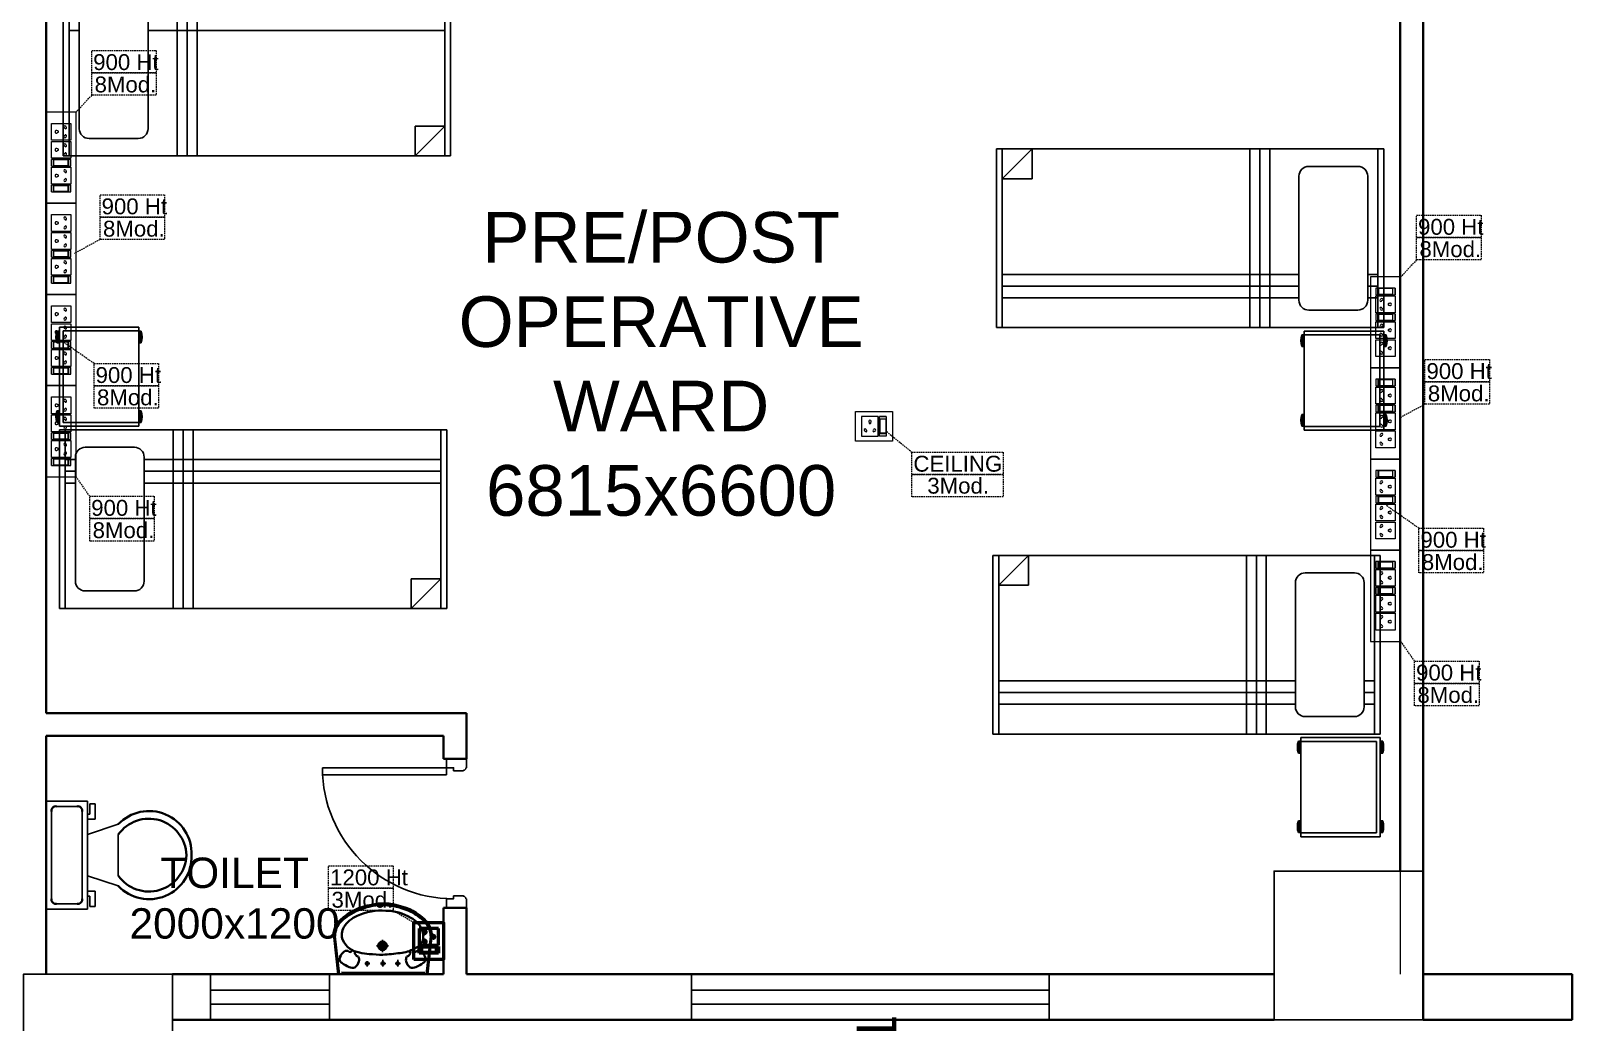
# Model space of a CAD drawing. Extents: x 3550807 to 4078732, y -628171 to -515859.
# Drawn here: x 3679765 to 3687522, y -538645 to -533652 of the extents above; entities that cross this region are included whole.
import ezdxf

# ---------------------------------------------------------------- set-up
doc = ezdxf.new("R2010")
doc.units = 0
doc.header["$LTSCALE"] = 6
doc.header["$MEASUREMENT"] = 0
doc.linetypes.add('1', pattern=[0])
doc.linetypes.add('DASHED2', pattern=[0.375, 0.25, -0.125])
doc.layers.get('0').update_dxf_attribs({"linetype": 'CONTINUOUS'})
doc.layers.add('CFT_LOOPING', color=7, linetype='1', lineweight=0, true_color=0xd6d600)
for name, color, linetype in [('COL', 5, 'CONTINUOUS'), ('DIM', 7, 'CONTINUOUS'), ('DOOR', 44, 'CONTINUOUS'), ('ELE-8M 6-16A UPS SOCKET', 223, 'CONTINUOUS'), ('furniture', 33, 'CONTINUOUS'), ('JOINERY', 7, 'CONTINUOUS'), ('TEXT', 5, 'CONTINUOUS'), ('Window', 161, 'CONTINUOUS')]:
    doc.layers.add(name, color=color, linetype=linetype)
for name, color, linetype, lineweight in [('ELE-1 NO 6-16A RAW POWER SOCKET', 1, 'CONTINUOUS', 0), ('ELE-2NOS OF 6-16 RAW POWER SOCKET', 1, 'CONTINUOUS', 20), ('ELE-3NOS 6-16A POWER SOCKET', 5, 'CONTINUOUS', 25), ('ELE. 2N0S OF 6-16 UPS SOCKETS', 191, 'CONTINUOUS', 15), ('WALL', 10, 'CONTINUOUS', 35)]:
    doc.layers.add(name, color=color, linetype=linetype, lineweight=lineweight)
doc.layers.add('ELE-6A AC SOCKET', color=7, linetype='CONTINUOUS', true_color=0x00ceb6)
doc.styles.add('ARIAL', font='arial.ttf')
doc.styles.get("Standard").update_dxf_attribs({"font": 'SIMPLEX'})

# ---------------------------------------------------------------- blocks, each defined once
blk = doc.blocks.new('A$C45A5314D')
at = {"layer": 'furniture', "color": 8, "ltscale": 0.75}
for p, q in [((-1962.2, 946.4), (-1950, 946.4)), ((-1962.2, 946.4), (-1962.2, 887.3)), ((-1962.2, 945.5), (-1950, 945.5)), ((-1962.2, 944.4), (-1950, 944.4)), ((-1962.2, 943.2), (-1950, 943.2)), ((-1962.2, 941.5), (-1950, 941.5)), ((-1962.2, 939.2), (-1950, 939.2)), ((-1962.2, 936.2), (-1950, 936.2)), ((-1962.2, 932), (-1950, 932)), ((-1950, 467.5), (-1950, 967.5)), ((-1950, 967.5), (-1550, 967.5)), ((-1930.3, 947.8), (-1930.3, 487.2)), ((-1930.3, 947.8), (-1550, 947.8)), ((-1550, 967.5), (-1550, 467.5)), ((-1537.8, 946.4), (-1550, 946.4)), ((-1537.8, 945.5), (-1550, 945.5)), ((-1537.8, 944.4), (-1550, 944.4)), ((-1537.8, 943.2), (-1550, 943.2)), ((-1537.8, 941.5), (-1550, 941.5)), ((-1537.8, 939.2), (-1550, 939.2)), ((-1537.8, 936.2), (-1550, 936.2)), ((-1537.8, 932), (-1550, 932)), ((-1537.8, 946.4), (-1537.8, 887.3)), ((-1962.2, 927.1), (-1950, 927.1)), ((-1962.2, 920.9), (-1950, 920.9)), ((-1962.2, 912.9), (-1950, 912.9)), ((-1962.2, 906.7), (-1950, 906.7)), ((-1962.2, 901.8), (-1950, 901.8)), ((-1962.2, 897.6), (-1950, 897.6)), ((-1962.2, 894.6), (-1950, 894.6)), ((-1962.2, 892.3), (-1950, 892.3)), ((-1962.2, 890.6), (-1950, 890.6)), ((-1962.2, 889.4), (-1950, 889.4)), ((-1962.2, 888.2), (-1950, 888.2)), ((-1962.2, 887.3), (-1950, 887.3)), ((-1537.8, 927.1), (-1550, 927.1)), ((-1537.8, 920.9), (-1550, 920.9)), ((-1537.8, 912.9), (-1550, 912.9)), ((-1537.8, 906.7), (-1550, 906.7)), ((-1537.8, 901.8), (-1550, 901.8)), ((-1537.8, 897.6), (-1550, 897.6)), ((-1537.8, 894.6), (-1550, 894.6)), ((-1537.8, 892.3), (-1550, 892.3)), ((-1537.8, 890.6), (-1550, 890.6)), ((-1537.8, 889.4), (-1550, 889.4)), ((-1537.8, 888.2), (-1550, 888.2)), ((-1537.8, 887.3), (-1550, 887.3)), ((-1962.2, 545.4), (-1950, 545.4)), ((-1962.2, 545.4), (-1962.2, 486.3)), ((-1962.2, 544.5), (-1950, 544.5)), ((-1962.2, 543.4), (-1950, 543.4)), ((-1537.8, 545.4), (-1550, 545.4)), ((-1537.8, 544.5), (-1550, 544.5)), ((-1537.8, 543.4), (-1550, 543.4)), ((-1537.8, 545.4), (-1537.8, 486.3)), ((-1962.2, 542.2), (-1950, 542.2)), ((-1962.2, 540.4), (-1950, 540.4)), ((-1962.2, 538.1), (-1950, 538.1)), ((-1962.2, 535.2), (-1950, 535.2)), ((-1962.2, 531), (-1950, 531)), ((-1962.2, 526.1), (-1950, 526.1)), ((-1962.2, 519.9), (-1950, 519.9)), ((-1962.2, 511.9), (-1950, 511.9)), ((-1962.2, 505.7), (-1950, 505.7)), ((-1962.2, 500.7), (-1950, 500.7)), ((-1962.2, 496.6), (-1950, 496.6)), ((-1962.2, 493.6), (-1950, 493.6)), ((-1962.2, 491.3), (-1950, 491.3)), ((-1962.2, 489.6), (-1950, 489.6)), ((-1962.2, 488.4), (-1950, 488.4)), ((-1962.2, 487.2), (-1950, 487.2)), ((-1962.2, 486.3), (-1950, 486.3)), ((-1962.2, 486.3), (-1950, 486.3)), ((-1550, 467.5), (-1950, 467.5)), ((-1550, 487.2), (-1930.3, 487.2)), ((-1537.8, 542.2), (-1550, 542.2)), ((-1537.8, 540.4), (-1550, 540.4)), ((-1537.8, 538.1), (-1550, 538.1)), ((-1537.8, 535.2), (-1550, 535.2)), ((-1537.8, 531), (-1550, 531)), ((-1537.8, 526.1), (-1550, 526.1)), ((-1537.8, 519.9), (-1550, 519.9)), ((-1537.8, 511.9), (-1550, 511.9)), ((-1537.8, 505.7), (-1550, 505.7)), ((-1537.8, 500.7), (-1550, 500.7)), ((-1537.8, 496.6), (-1550, 496.6)), ((-1537.8, 493.6), (-1550, 493.6)), ((-1537.8, 491.3), (-1550, 491.3)), ((-1537.8, 489.6), (-1550, 489.6)), ((-1537.8, 488.4), (-1550, 488.4)), ((-1537.8, 487.2), (-1550, 487.2)), ((-1537.8, 486.3), (-1550, 486.3))]:
    blk.add_line(p, q, dxfattribs=at)
at = {"layer": 'furniture', "color": 8}
for p, q in [((0, 450), (-1950, 450)), ((-1950, 450), (-1950, -450)), ((-1920.5, 450), (-1920.5, -450)), ((-1376.5, -450), (-1376.5, 450)), ((-1326.5, -450), (-1326.5, 450)), ((-1276.5, -450), (-1276.5, 450)), ((-29.5, -450), (-29.5, 450)), ((0, -450), (0, 450)), ((-1869, 312.7), (-1869, -312.7)), ((-1572.3, 361.9), (-1819.8, 361.9)), ((-1523.1, 312.7), (-1523.1, -312.7)), ((-1920.5, 300), (-1869, 300)), ((-1920.5, 240.9), (-1869, 240.9)), ((-1523.1, 300), (-29.5, 300)), ((-1523.1, 240.9), (-29.5, 240.9)), ((-1920.5, 181.9), (-1869, 181.9)), ((-1523.1, 181.9), (-29.5, 181.9)), ((-179.5, -450), (-29.5, -300)), ((-179.5, -450), (-179.5, -300)), ((-29.5, -300), (-179.5, -300)), ((-1819.8, -361.9), (-1572.3, -361.9)), ((-1950, -450), (0, -450))]:
    blk.add_line(p, q, dxfattribs=at)
at = {"layer": 'furniture', "color": 8, "ltscale": 0.75}
for centre, start, end in [((-1876, 916.9), 161.07537, 198.92466), ((-1624, 916.9), 341.07537, 18.92466), ((-1876, 515.9), 161.07537, 198.92466), ((-1624, 515.9), 341.07537, 18.92466)]:
    blk.add_arc(centre, 91.1, start, end, dxfattribs=at)
at = {"layer": 'furniture', "color": 8}
for centre, start, end in [((-1819.8, 312.7), 90.00001, 180.00001), ((-1572.3, 312.7), 0.00001, 90.00001), ((-1819.8, -312.7), 180.00001, 270.00001), ((-1572.3, -312.7), 270.00001, 0.00001)]:
    blk.add_arc(centre, 49.2, start, end, dxfattribs=at)
blk = doc.blocks.new('750')
at = {"layer": 'DOOR', "color": 8}
for p, q in [((-50, 705), (-47.5, 705)), ((-35, 690), (-35, 692.5)), ((50, 45), (50, 80)), ((50, 80), (675, 80)), ((675, 45), (675, 80)), ((-50, 45), (-47.5, 45)), ((-35, 60), (-35, 57.5)), ((50, 45), (675, 45))]:
    blk.add_line(p, q, dxfattribs=at)
for points in [[(15, 690), (15, 705), (50, 705), (50, 750), (-50, 750), (-50, 705)], [(-35, 690), (15, 690)], [(15, 60), (15, 45), (50, 45), (50, 0), (-50, 0), (-50, 45)], [(-35, 60), (15, 60)]]:
    blk.add_lwpolyline(points, dxfattribs=at)
for centre, radius, start, end in [((-35, 705), 12.5, 180, 270), ((15, 45), 660, 0, 90), ((-35, 45), 12.5, 90, 180)]:
    blk.add_arc(centre, radius, start, end, dxfattribs=at)
blk = doc.blocks.new('rhej')
at = {"color": 8, "lineweight": 25}
for p, q in [((271.6, 188.9), (271.6, 266.4)), ((271.6, 266.4), (297.5, 266.4)), ((297.5, 266.4), (297.5, 214.7)), ((310.4, 279.4), (310.4, -263.7)), ((517.3, 279.4), (310.4, 279.4)), ((465.6, 253.5), (362.2, 253.5)), ((517.3, 7.8), (517.3, 279.4)), ((310.4, 111.3), (155.3, 163)), ((310.4, 188.9), (271.6, 188.9)), ((297.5, 214.7), (310.4, 214.7)), ((336.3, 227.7), (336.3, 7.8)), ((491.5, 7.8), (491.5, 227.7)), ((155.3, 7.8), (155.3, 111.3)), ((155.3, 7.8), (155.3, -95.6)), ((336.3, -212), (336.3, 7.8)), ((491.5, 7.8), (491.5, -212)), ((517.3, -263.7), (517.3, 7.8)), ((310.4, -95.6), (155.3, -147.3)), ((271.6, -173.2), (271.6, -250.8)), ((310.4, -173.2), (271.6, -173.2)), ((297.5, -250.8), (297.5, -199.1)), ((297.5, -199.1), (310.4, -199.1)), ((271.6, -250.8), (297.5, -250.8)), ((310.4, -263.7), (517.3, -263.7)), ((465.6, -237.9), (362.2, -237.9))]:
    blk.add_line(p, q, dxfattribs=at)
at = {"color": 8, "extrusion": (0, 0, -1)}
for centre, major_axis, start_param, end_param in [((0, 15.7), (151.4, -151.4), 2.319632, 4.738539), ((358.9, 230.9), (-16.2, -16.2), 0.643501, 2.498091), ((468.8, 230.9), (16.2, -16.2), 3.785094, 5.639684), ((0.9, 2.3), (-133.6, -133.6), 0.814663, 3.31238), ((0, 0), (-151.4, -151.4), 4.686239, 7.105146), ((0.9, 13.4), (-133.6, -133.6), 4.541602, 7.039318), ((358.9, -215.2), (-16.2, -16.2), -0.927295, 0.927295), ((468.8, -215.2), (16.2, -16.2), 5.35589, 7.21048)]:
    blk.add_ellipse(centre, major_axis=major_axis, ratio=1, start_param=start_param, end_param=end_param, dxfattribs=at)
blk = doc.blocks.new('u46')
at = {"color": 8, "lineweight": 25}
for p, q in [((-10.2, 228.4), (174.5, 249.1)), ((-10.2, 220.4), (181.2, 241.9)), ((-0.6, -208.9), (0.6, 208.9)), ((56.5, 80.8), (29.2, 80.8)), ((44.2, 92.9), (44.2, 66.7)), ((61.7, 1.6), (29.2, 1.6)), ((44.2, 13.7), (44.2, -12.6)), ((163.2, 3), (101.8, 3)), ((133.1, -27.2), (133.1, 33.1)), ((61.7, -73.2), (29.2, -73.2)), ((44.2, -61.1), (44.2, -87.4)), ((-10.2, -216.1), (181.2, -237.6)), ((-10.2, -224.1), (174.5, -244.8))]:
    blk.add_line(p, q, dxfattribs=at)
at = {"color": 8, "extrusion": (0, 0, -1)}
for centre, major_axis, start_param, end_param in [((187.7, 150.5), (0, 99.5), -0.132539, 0.848731), ((185.8, 147.6), (0.1, 94.4), -0.049658, 0.838116), ((56, 154.5), (0, 34), 4.33982, 5.202657), ((144.8, 128.2), (1.1, 126.1), -1.238036, -0.892193), ((65.8, 198.9), (0, 20.7), -1.101507, 0.481509), ((57.5, 163.3), (-0.3, 56.9), 0.324902, 0.965135), ((208, 103.4), (0, 109.8), -1.431017, -0.436146), ((110.3, 167.2), (-6.08, 6.08), 4.867594, 6.265028), ((110.5, 165), (5.47, 5.47), 2.097053, 3.541809), ((90.3, 184.5), (0, 17.9), 0.880684, 2.260744), ((189.6, 137.7), (0, 70.9), -0.405199, 0.56573), ((153.9, 79), (-0.2, 139.7), 0.557563, 1.193786), ((57.3, 20.1), (0, 275.4), 0.806541, 1.180915), ((49.5, 13.5), (-0.1, 293.9), 0.809856, 1.41441), ((64.6, 170.4), (0.3, 49.2), 3.359735, 4.09512), ((44.2, 80.8), (0.02, 6.43), 3.139035, 9.42222), ((62.5, 153), (0, 31.9), 2.620328, 3.422401), ((104.1, 117.8), (-0.2, 26.8), -1.278641, -0.487266), ((96.3, 135.9), (0, 7.39), -0.727724, 1.373337), ((387.1, 47.9), (-0.3, 296.4), -1.495794, -1.328336), ((13.1, 6.8), (0, 297.5), 1.141495, 1.637774), ((35, 2.5), (0, 302.7), 1.155365, 1.952189), ((44.2, 1.6), (0.08, 6.43), 3.12883, 9.412015), ((820.2, -1), (0.1, 732.1), -1.56667, -1.474079), ((888.1, 36.7), (0.8, 800.7), 4.558159, 4.668067), ((133.1, 3), (0, 21.6), 3.141254, 9.424439), ((133.1, 3), (-0.1, 15.5), 3.145308, 9.428493), ((133.1, 3), (0, 10.9), 3.142047372431534, 9.42523267961112), ((72.5, -1.7), (-0.1, 274.2), 1.346594, 1.865175), ((44.2, -73.2), (0.02, 6.43), 3.139035, 9.42222), ((62.5, -10.9), (0, 247.5), 1.579809, 2.112792), ((56, -148.1), (0, 34), 4.222121, 5.084958), ((64.6, -163.9), (0.1, 49.2), -0.960797, -0.225412), ((62.5, -146.6), (-0.1, 31.9), -0.276767, 0.525307), ((104.1, -111.4), (0.2, 26.8), 3.628858, 4.420234), ((96.6, -128.2), (-0.03, 8.55), 1.455188, 3.796569), ((263.1, -73.7), (0.1, 166.8), 4.181112, 4.641559), ((111.3, -159.3), (6.17, 6.17), 4.354779, 6.027124), ((163.1, -79.8), (0.2, 126), 2.054055, 2.802751), ((56.1, -13.3), (0.2, 287), 1.808981, 2.322804), ((124.5, -51.6), (-0.2, 200.3), 1.868215, 2.281789), ((144.8, -121.8), (-0.3, 126.1), 4.027191, 4.373034), ((65.8, -192.5), (0, 20.7), 2.661884, 4.2449), ((57.5, -156.9), (0.3, 56.9), 2.176458, 2.816691), ((110.3, -160.8), (-6.08, 6.08), 4.730546, 6.12798), ((90.3, -178.1), (0, 17.9), 0.880848, 2.260908), ((192.6, -126.1), (0, 80.1), 3.554495, 4.299548), ((181.2, -107), (0, 94.7), 2.890537, 3.362984), ((188.2, -159.7), (0, 78.1), 2.562376, 3.231693), ((187.2, -138.1), (-0.1, 106), 2.310552, 2.942572), ((171.7, -117.2), (-0.1, 123.1), 2.127435, 2.640092), ((184.7, -162.2), (-0.1, 83.2), 2.850118, 3.264751)]:
    blk.add_ellipse(centre, major_axis=major_axis, ratio=1, start_param=start_param, end_param=end_param, dxfattribs=at)
blk = doc.blocks.new('1232')
at = {"layer": 'COL', "color": 8}
for points in [[(-3750, 0), (-3750, -750), (-4500, -750), (-4500, 0)], [(-10045, -519.8), (-10795, -519.8), (-10795, -1269.8), (-10045, -1269.8)]]:
    blk.add_lwpolyline(points, close=True, dxfattribs=at)
at = {"layer": 'WALL', "color": 8, "linetype": 'ByBlock'}
for p, q in [((-10680, 5405.2), (-10680, 795.2)), ((-3865, 0), (-3865, 5405.2)), ((-3750, -749.8), (-3750, 5405.2)), ((-10680, 795.2), (-8565, 795.2)), ((-8565, 795.2), (-8565, 565)), ((-10680, 680.2), (-10680, -519.8)), ((-10680, 680.2), (-8680, 680.2)), ((-8680, 680.2), (-8680, 565)), ((-8565, 565), (-8680, 565)), ((-3750, 0), (-3750, 465.2)), ((-8680, -184.8), (-8680, -519.8)), ((-8565, -184.8), (-8680, -184.8)), ((-8565, -184.8), (-8565, -519.8)), ((-10045, -519.8), (-8680, -519.8)), ((-8565, -519.8), (-4500, -519.8)), ((-3000, -519.8), (-3750, -519.8)), ((-3000, -519.8), (-3750, -519.8)), ((-3000, -749.8), (-3000, -519.8)), ((-3000, -749.8), (-3000, -519.8)), ((-10045, -749.8), (-4500, -749.8)), ((-3000, -749.8), (-3750, -749.8)), ((-3000, -749.8), (-3750, -749.8))]:
    blk.add_line(p, q, dxfattribs=at)
at = {"layer": 'WALL', "color": 8, "lineweight": 0}
for p, q in [((-3865, 980.2), (-3865, -519.8)), ((-10680, -519.8), (-10425, -519.8))]:
    blk.add_line(p, q, dxfattribs=at)
at = {"layer": 'Window', "color": 8, "linetype": 'Continuous'}
for points in [[(-9253.6, -749.8), (-9253.6, -519.8), (-9853.6, -519.8), (-9853.6, -749.8)], [(-5632.5, -519.8), (-5632.5, -749.8), (-7432.5, -749.8), (-7432.5, -519.8)], [(-9253.6, -669.8), (-9253.6, -599.8), (-9853.6, -599.8), (-9853.6, -669.8)], [(-5632.5, -599.8), (-5632.5, -669.8), (-7432.5, -669.8), (-7432.5, -599.8)]]:
    blk.add_lwpolyline(points, close=True, dxfattribs=at)
at = {"layer": 'DOOR', "color": 8, "rotation": 180}
blk.add_blockref('750', (-8615, 565.2), dxfattribs=at)
at = {"layer": 'furniture', "color": 8, "linetype": 'Continuous'}
for p, rotation in [((-8644.6, 4051.6), 1.312676974619594e-05), ((-5898.1, 3187.2), 180.0000131267695), ((-8664.1, 1772.5), 1.312676974619594e-05), ((-5915.9, 1139.8), 180.0000131267694)]:
    blk.add_blockref('A$C45A5314D', p, dxfattribs=dict(at, rotation=rotation))
at = {"layer": 'WALL', "color": 8, "linetype": 'ByBlock'}
for name, p, rotation in [('rhej', (-10162.7, 88), 180), ('u46', (-8984.3, -509.6), 90)]:
    blk.add_blockref(name, p, dxfattribs=dict(at, rotation=rotation))
at = {"layer": 'DIM', "color": 8, "attachment_point": 5, "style": 'ARIAL'}
for s, insert, char_height, width in [('PRE/POST \\POPERATIVE WARD\\P6815x6600', (-7585.2, 2552.9), 255, 2454.158), ('TOILET\\P2000x1200', (-9732.3, -137.4, -101230.8), 153, 1626.956)]:
    blk.add_mtext(s, dxfattribs=dict(at, insert=insert, char_height=char_height, width=width))
at = {"layer": 'JOINERY', "color": 8, "style": 'ARIAL', "width": 1}
blk.add_text('W1', height=200, rotation=90, dxfattribs=at).set_placement((-6400.9, -1141.4))
blk = doc.blocks.new('6-16A RAW POWER SOCKET 3M')
at = {"layer": 'ELE-1 NO 6-16A RAW POWER SOCKET', "lineweight": 50}
for p, q in [((0, 57.9), (72.3, 57.9)), ((0, 57.9), (72.3, 57.9)), ((0, 32.7), (0, 57.9)), ((0, 57.9), (0, 32.7)), ((72.3, 57.9), (72.3, 32.7)), ((72.3, 32.7), (0, 32.7)), ((0, 28.5), (0, -34.8)), ((72.3, 28.5), (0, 28.5)), ((7.9, 55.8), (64.4, 55.8)), ((7.9, 34.8), (7.9, 55.8)), ((64.4, 34.8), (7.9, 34.8)), ((61.9, 55.8), (61.9, 34.8)), ((64.4, 55.8), (64.4, 34.8)), ((72.3, -34.8), (72.3, 28.5)), ((0, -34.8), (72.3, -34.8))]:
    blk.add_line(p, q, dxfattribs=at)
blk.add_lwpolyline([(92, 82.1), (92, -57.5), (-19.7, -57.5), (-19.7, 82.1)], close=True, dxfattribs=at)
for centre, radius, start, end in [((18.3, -3.1), 4.93, 37.15837, 322.84163), ((23.3, -3.1), 3.14, 251.40312, 108.59688), ((50.3, 14.9), 4.24, 357.48997, 264.73109), ((53.2, 11.6), 3.43, 194.90486, 67.31619), ((50.3, -21.2), 4.24, 95.26891, 2.51003), ((53.2, -17.8), 3.43, 292.68381, 165.09514)]:
    blk.add_arc(centre, radius, start, end, dxfattribs=at)
blk = doc.blocks.new('543WYH')
at = {"layer": 'ELE-2NOS OF 6-16 RAW POWER SOCKET', "color": 30, "linetype": 'ByBlock'}
for p, q in [((-123.5, -57), (-123.5, -90.8)), ((-26.5, -57), (-123.5, -57)), ((-26.5, -57), (-123.5, -57)), ((-113, -59.8), (-113, -88)), ((-37, -59.8), (-113, -59.8)), ((-109.6, -59.8), (-109.6, -88)), ((-37, -88), (-37, -59.8)), ((-26.5, -57), (-26.5, -90.8)), ((-26.5, -90.8), (-26.5, -57)), ((-123.5, -90.8), (-26.5, -90.8)), ((-123.5, -96.4), (-26.5, -96.4)), ((-123.5, -181.4), (-123.5, -96.4)), ((-113, -88), (-37, -88)), ((-26.5, -96.4), (-26.5, -181.4)), ((-26.5, -181.4), (-123.5, -181.4)), ((-123.5, -187.1), (-123.5, -220.9)), ((-26.5, -187.1), (-123.5, -187.1)), ((-26.5, -187.1), (-123.5, -187.1)), ((-123.5, -220.9), (-26.5, -220.9)), ((-123.5, -311.5), (-123.5, -226.5)), ((-123.5, -226.5), (-26.5, -226.5)), ((-113, -189.9), (-113, -218)), ((-37, -189.9), (-113, -189.9)), ((-113, -218), (-37, -218)), ((-109.6, -189.9), (-109.6, -218)), ((-37, -218), (-37, -189.9)), ((-26.5, -187.1), (-26.5, -220.9)), ((-26.5, -220.9), (-26.5, -187.1)), ((-26.5, -226.5), (-26.5, -311.5)), ((-26.5, -311.5), (-123.5, -311.5)), ((-123.5, -402.2), (-123.5, -317.1)), ((-123.5, -317.1), (-26.5, -317.1)), ((-26.5, -317.1), (-26.5, -402.2)), ((-26.5, -402.2), (-123.5, -402.2))]:
    blk.add_line(p, q, dxfattribs=at)
blk.add_lwpolyline([(-150, 0), (-150, -459.1), (0, -459.1), (0, 0)], close=True, dxfattribs=at)
for centre, radius, start, end in [((-97.9, -119.2), 4.6, 112.68381, 345.09514), ((-97.9, -158.6), 4.6, 14.90486, 247.31619), ((-93.9, -114.7), 5.7, 275.26891, 182.51003), ((-57.7, -138.9), 4.22, 71.40312, 288.59688), ((-51, -138.9), 6.62, 217.15837, 142.84163), ((-93.9, -163.1), 5.7, 177.48997, 84.73109), ((-97.9, -249.3), 4.6, 112.68381, 345.09514), ((-97.9, -288.7), 4.6, 14.90486, 247.31619), ((-93.9, -244.8), 5.7, 275.26891, 182.51003), ((-93.9, -293.2), 5.7, 177.48997, 84.73109), ((-57.7, -269), 4.22, 71.40312, 288.59688), ((-51, -269), 6.62, 217.15837, 142.84163), ((-97.9, -339.9), 4.6, 112.68381, 345.09514), ((-97.9, -379.4), 4.6, 14.90486, 247.31619), ((-93.9, -335.4), 5.7, 275.26891, 182.51003), ((-93.9, -383.9), 5.7, 177.48997, 84.73109), ((-57.7, -359.7), 4.22, 71.40312, 288.59688), ((-51, -359.7), 6.62, 217.15837, 142.84163)]:
    blk.add_arc(centre, radius, start, end, dxfattribs=at)
blk = doc.blocks.new('543E')
at = {"layer": 'ELE. 2N0S OF 6-16 UPS SOCKETS', "color": 72, "linetype": 'ByBlock'}
for p, q in [((-123.5, -57), (-123.5, -90.8)), ((-26.5, -57), (-123.5, -57)), ((-26.5, -57), (-123.5, -57)), ((-113, -59.8), (-113, -88)), ((-37, -59.8), (-113, -59.8)), ((-109.6, -59.8), (-109.6, -88)), ((-37, -88), (-37, -59.8)), ((-26.5, -57), (-26.5, -90.8)), ((-26.5, -90.8), (-26.5, -57)), ((-123.5, -90.8), (-26.5, -90.8)), ((-123.5, -96.4), (-26.5, -96.4)), ((-123.5, -181.4), (-123.5, -96.4)), ((-113, -88), (-37, -88)), ((-26.5, -96.4), (-26.5, -181.4)), ((-26.5, -181.4), (-123.5, -181.4)), ((-123.5, -187.1), (-123.5, -220.9)), ((-26.5, -187.1), (-123.5, -187.1)), ((-26.5, -187.1), (-123.5, -187.1)), ((-123.5, -220.9), (-26.5, -220.9)), ((-123.5, -311.5), (-123.5, -226.5)), ((-123.5, -226.5), (-26.5, -226.5)), ((-113, -189.9), (-113, -218)), ((-37, -189.9), (-113, -189.9)), ((-113, -218), (-37, -218)), ((-109.6, -189.9), (-109.6, -218)), ((-37, -218), (-37, -189.9)), ((-26.5, -187.1), (-26.5, -220.9)), ((-26.5, -220.9), (-26.5, -187.1)), ((-26.5, -226.5), (-26.5, -311.5)), ((-26.5, -311.5), (-123.5, -311.5)), ((-123.5, -402.2), (-123.5, -317.1)), ((-123.5, -317.1), (-26.5, -317.1)), ((-26.5, -317.1), (-26.5, -402.2)), ((-26.5, -402.2), (-123.5, -402.2))]:
    blk.add_line(p, q, dxfattribs=at)
blk.add_lwpolyline([(-150, 0), (-150, -459.1), (0, -459.1), (0, 0)], close=True, dxfattribs=at)
for centre, radius, start, end in [((-97.9, -119.2), 4.6, 112.68381, 345.09514), ((-97.9, -158.6), 4.6, 14.90486, 247.31619), ((-93.9, -114.7), 5.7, 275.26891, 182.51003), ((-57.7, -138.9), 4.22, 71.40312, 288.59688), ((-51, -138.9), 6.62, 217.15837, 142.84163), ((-93.9, -163.1), 5.7, 177.48997, 84.73109), ((-97.9, -249.3), 4.6, 112.68381, 345.09514), ((-97.9, -288.7), 4.6, 14.90486, 247.31619), ((-93.9, -244.8), 5.7, 275.26891, 182.51003), ((-93.9, -293.2), 5.7, 177.48997, 84.73109), ((-57.7, -269), 4.22, 71.40312, 288.59688), ((-51, -269), 6.62, 217.15837, 142.84163), ((-97.9, -339.9), 4.6, 112.68381, 345.09514), ((-97.9, -379.4), 4.6, 14.90486, 247.31619), ((-93.9, -335.4), 5.7, 275.26891, 182.51003), ((-93.9, -383.9), 5.7, 177.48997, 84.73109), ((-57.7, -359.7), 4.22, 71.40312, 288.59688), ((-51, -359.7), 6.62, 217.15837, 142.84163)]:
    blk.add_arc(centre, radius, start, end, dxfattribs=at)
blk = doc.blocks.new('EQ2WE')
at = {"layer": 'ELE-6A AC SOCKET', "lineweight": 0}
for p, q in [((-99, 170), (-215, 170)), ((-215, 170), (-215, 36)), ((-99, 36), (-99, 170)), ((-91, 36), (-91, 170)), ((-91, 170), (-45, 170)), ((-45, 170), (-91, 170)), ((-87, 51), (-87, 155)), ((-87, 155), (-48, 155)), ((-48, 155), (-48, 51)), ((-45, 170), (-45, 36)), ((-45, 170), (-45, 36)), ((-215, 36), (-99, 36)), ((-45, 36), (-91, 36)), ((-48, 55), (-87, 55)), ((-48, 51), (-87, 51))]:
    blk.add_line(p, q, dxfattribs=at)
blk.add_lwpolyline([(0, 0), (-257, 0), (-257, 206), (0, 206)], close=True, dxfattribs=at)
for centre, radius, start, end in [((-157, 136), 9.08, 307.1584, 232.8416), ((-157, 127), 5.79, 161.4031, 18.5969), ((-190, 77), 7.83, 5.2689, 272.51), ((-184, 72), 6.31, 202.6838, 75.0951), ((-130, 72), 6.31, 104.9049, 337.3162), ((-124, 77), 7.83, 267.49, 174.7311)]:
    blk.add_arc(centre, radius, start, end, dxfattribs=at)

msp = doc.modelspace()

# ---------------------------------------------------------------- linework, layer by layer
at = {"layer": 'CFT_LOOPING', "color": 7, "linetype": 'DASHED2', "ltscale": 5}
for p, q in [((3680071.2, -533976.6), (3679992.4, -534061.2)), ((3680113.5, -534703.1), (3679983.5, -534773.6)), ((3686739.3, -534806.2), (3686660.4, -534890.8)), ((3680083.3, -535327.7), (3679917.4, -535212.1)), ((3686781.5, -535532.7), (3686651.6, -535603.3)), ((3684072.6, -535670.7), (3684199.4, -535774.5)), ((3680061.3, -535996.7), (3679992.4, -535897.7)), ((3686751.3, -536157.4), (3686585.4, -536041.7)), ((3686729.3, -536826.4), (3686660.4, -536727.3)), ((3681588.5, -538082.9), (3681692.4, -538142.5))]:
    msp.add_line(p, q, dxfattribs=at)
for points in [[(3680071.2, -533751.6), (3680396.1, -533751.6), (3680396.1, -533864.1), (3680071.2, -533864.1)], [(3680071.2, -533864.1), (3680396.1, -533864.1), (3680396.1, -533976.6), (3680071.2, -533976.6)], [(3680113.5, -534478.1), (3680438.3, -534478.1), (3680438.3, -534590.6), (3680113.5, -534590.6)], [(3680113.5, -534590.6), (3680438.3, -534590.6), (3680438.3, -534703.1), (3680113.5, -534703.1)], [(3680083.3, -535327.7), (3680408.1, -535327.7), (3680408.1, -535440.2), (3680083.3, -535440.2)], [(3680083.3, -535440.2), (3680408.1, -535440.2), (3680408.1, -535552.7), (3680083.3, -535552.7)], [(3684199.4, -535774.5), (3684658.7, -535774.5), (3684658.7, -535887), (3684199.4, -535887)], [(3684199.4, -535887), (3684658.7, -535887), (3684658.7, -535999.5), (3684199.4, -535999.5)], [(3680061.3, -535996.7), (3680386.1, -535996.7), (3680386.1, -536109.2), (3680061.3, -536109.2)], [(3680061.3, -536109.2), (3680386.1, -536109.2), (3680386.1, -536221.7), (3680061.3, -536221.7)]]:
    msp.add_lwpolyline(points, close=True, dxfattribs=at)
at = {"layer": 'CFT_LOOPING', "color": 7, "linetype": 'DASHED2', "ltscale": 5, "elevation": 0}
for points in [[(3686739.3, -534581.2), (3687064.1, -534581.2), (3687064.1, -534693.7), (3686739.3, -534693.7)], [(3686739.3, -534693.7), (3687064.1, -534693.7), (3687064.1, -534806.2), (3686739.3, -534806.2)], [(3686781.5, -535307.7), (3687106.4, -535307.7), (3687106.4, -535420.2), (3686781.5, -535420.2)], [(3686781.5, -535420.2), (3687106.4, -535420.2), (3687106.4, -535532.7), (3686781.5, -535532.7)], [(3686751.3, -536157.4), (3687076.1, -536157.4), (3687076.1, -536269.9), (3686751.3, -536269.9)], [(3686751.3, -536269.9), (3687076.1, -536269.9), (3687076.1, -536382.4), (3686751.3, -536382.4)], [(3686729.3, -536826.4), (3687054.1, -536826.4), (3687054.1, -536938.9), (3686729.3, -536938.9)], [(3686729.3, -536938.9), (3687054.1, -536938.9), (3687054.1, -537051.4), (3686729.3, -537051.4)], [(3681263.7, -537857.9), (3681588.5, -537857.9), (3681588.5, -537970.4), (3681263.7, -537970.4)], [(3681263.7, -537970.4), (3681588.5, -537970.4), (3681588.5, -538082.9), (3681263.7, -538082.9)]]:
    msp.add_lwpolyline(points, close=True, dxfattribs=at)

# ---------------------------------------------------------------- block references
at = {"linetype": 'ByBlock'}
msp.add_blockref('1232', (3690522.4, -537884), dxfattribs=at)
at = {"layer": 'ELE-1 NO 6-16A RAW POWER SOCKET', "linetype": 'ByBlock', "xscale": 1.343246120226769, "yscale": 1.343246120226769, "zscale": 1.343246120226769, "rotation": 180}
msp.add_blockref('6-16A RAW POWER SOCKET 3M', (3681816, -538219.8), dxfattribs=at)
at = {"layer": 'ELE-3NOS 6-16A POWER SOCKET', "color": 254, "linetype": 'ByBlock', "true_color": 0xdebad0, "rotation": 180}
for p in [(3679842.4, -534520.3), (3679842.4, -534979.4)]:
    msp.add_blockref('543WYH', p, dxfattribs=at)
at = {"layer": 'ELE-3NOS 6-16A POWER SOCKET', "color": 254, "linetype": 'ByBlock', "true_color": 0xdebad0}
for p in [(3686657.4, -534890.8), (3686657.4, -535349.9)]:
    msp.add_blockref('543WYH', p, dxfattribs=at)
at = {"layer": 'ELE-6A AC SOCKET', "color": 254, "linetype": 'ByBlock', "true_color": 0xdebad0, "xscale": 0.7286145446852714, "yscale": 0.7286145446852714, "zscale": 0.7286145446852714}
msp.add_blockref('EQ2WE', (3684102.4, -535719.2), dxfattribs=at)
at = {"layer": 'ELE-8M 6-16A UPS SOCKET', "color": 254, "linetype": 'ByBlock', "true_color": 0xdebad0, "rotation": 180}
for p in [(3679842.4, -535438.6), (3679842.4, -535897.7)]:
    msp.add_blockref('543E', p, dxfattribs=at)
at = {"layer": 'ELE-8M 6-16A UPS SOCKET', "color": 254, "linetype": 'ByBlock', "true_color": 0xdebad0}
for p in [(3686657.4, -535809.1), (3686657.4, -536268.2)]:
    msp.add_blockref('543E', p, dxfattribs=at)

# ---------------------------------------------------------------- texts
at = {"layer": 'TEXT', "color": 7, "char_height": 80, "attachment_point": 1}
for s, insert, width in [('\\A1;{\\fArial|b0|i0|c0|p34;900 Ht\\P}', (3680078.7, -533769.7), 8957.987), ('\\A1;{\\fArial|b0|i0|c0|p34;8Mod.\\P}', (3680085.7, -533882.2), 352.575), ('\\A1;{\\fArial|b0|i0|c0|p34;900 Ht\\P}', (3680121, -534496.2), 8957.987), ('\\A1;{\\fArial|b0|i0|c0|p34;8Mod.\\P}', (3680128, -534608.7), 352.575), ('\\A1;{\\fArial|b0|i0|c0|p34;900 Ht\\P}', (3686746.7, -534599.3), 8957.987), ('\\A1;{\\fArial|b0|i0|c0|p34;8Mod.\\P}', (3686753.7, -534711.8), 352.575), ('\\A1;{\\fArial|b0|i0|c0|p34;900 Ht\\P}', (3680090.7, -535345.8), 8957.987), ('\\A1;{\\fArial|b0|i0|c0|p34;900 Ht\\P}', (3686789, -535325.8), 8957.987), ('\\A1;{\\fArial|b0|i0|c0|p34;8Mod.\\P}', (3686796, -535438.3), 352.575), ('\\A1;{\\fArial|b0|i0|c0|p34;8Mod.\\P}', (3680097.8, -535458.3), 352.575), ('\\A1;{\\fArial|b0|i0|c0|p34;CEILING}', (3684206.8, -535792.5), 8957.987), ('\\A1;{\\fArial|b0|i0|c0|p34;3Mod.}', (3684276.8, -535903.1), 352.575), ('\\A1;{\\fArial|b0|i0|c0|p34;900 Ht\\P}', (3680068.7, -536014.8), 8957.987), ('\\A1;{\\fArial|b0|i0|c0|p34;8Mod.\\P}', (3680075.7, -536127.3), 352.575), ('\\A1;{\\fArial|b0|i0|c0|p34;900 Ht\\P}', (3686758.8, -536175.4), 8957.987), ('\\A1;{\\fArial|b0|i0|c0|p34;8Mod.\\P}', (3686765.8, -536287.9), 352.575), ('\\A1;{\\fArial|b0|i0|c0|p34;900 Ht\\P}', (3686736.7, -536844.5), 8957.987), ('\\A1;{\\fArial|b0|i0|c0|p34;8Mod.\\P}', (3686743.7, -536957), 352.575), ('\\A1;{\\fArial|b0|i0|c0|p34;1200 Ht\\P}', (3681271.1, -537876), 8957.987), ('\\A1;{\\fArial|b0|i0|c0|p34;3Mod.\\P}', (3681278.2, -537988.5), 352.575)]:
    msp.add_mtext(s, dxfattribs=dict(at, insert=insert, width=width))

doc.saveas('drawing.dxf')
